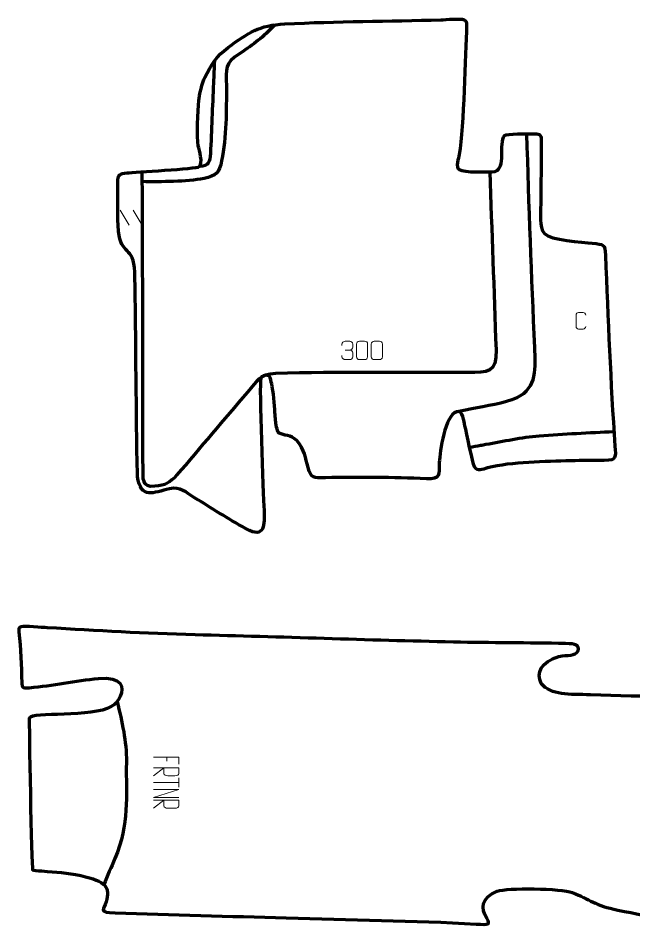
# Model space of a CAD drawing. Header units: millimetres. Extents: x -121 to 1372, y -4 to 1946.
# Drawn here: x -121 to 626, y 770 to 1870 of the extents above; entities that cross this region are included whole.
import ezdxf

# ---------------------------------------------------------------- set-up
doc = ezdxf.new("R2010")
doc.units = ezdxf.units.MM
for name, color, linetype in [('3_layer 1', 7, 'Continuous'), ('3_layer 2', 7, 'Continuous'), ('3_layer 3', 7, 'Continuous'), ('TOYOTA_FORTUNER_4_layer 2', 7, 'Continuous'), ('TOYOTA_FORTUNER_4_layer 3', 7, 'Continuous')]:
    doc.layers.add(name, color=color, linetype=linetype)

msp = doc.modelspace()

# ---------------------------------------------------------------- linework, layer by layer
at = {"layer": '3_layer 1', "color": 250, "lineweight": 9}
for points in [[(2.7, 1637.5), (2.7, 1637.5), (13.8, 1619.1), (13.8, 1619.1)], [(18.6, 1637.5), (18.6, 1637.5), (29.7, 1619.1), (29.7, 1619.1)], [(275.9, 1467.7), (275.9, 1467.7), (281.4, 1467.7), (281.4, 1467.7)]]:
    msp.add_open_spline(points, degree=3, dxfattribs=at)
for points, knots in [([(567.5, 1496.3), (567.4, 1494.4), (566, 1493.2), (564.3, 1493.2), (564.3, 1493.2), (562.4, 1493.2), (560.6, 1493.2), (558.7, 1493.2), (558.7, 1493.2), (557.1, 1493.1), (555.6, 1494.6), (555.6, 1496.2), (555.6, 1496.2), (555.6, 1500.9), (555.6, 1505.5), (555.6, 1510.1), (555.6, 1510.1), (555.6, 1511.8), (557, 1513.2), (558.7, 1513.2), (558.7, 1513.2), (560.6, 1513.2), (562.4, 1513.2), (564.3, 1513.2), (564.3, 1513.2), (565.9, 1513.2), (567.5, 1512), (567.5, 1510.1)], [0, 0, 0, 0, 0.125, 0.125, 0.125, 0.125, 0.25, 0.25, 0.25, 0.25, 0.375, 0.375, 0.375, 0.375, 0.5, 0.5, 0.5, 0.5, 0.625, 0.625, 0.625, 0.625, 0.75, 0.75, 0.75, 0.75, 1, 1, 1, 1]), ([(271.6, 1473.3), (271.6, 1473.3), (271.6, 1474.9), (271.6, 1474.9), (271.6, 1474.9), (271.6, 1476.5), (274, 1478.4), (275.9, 1478.4), (275.9, 1478.4), (277.7, 1478.4), (279.6, 1478.4), (281.4, 1478.4), (281.4, 1478.4), (283.4, 1478.4), (284.8, 1476.7), (284.8, 1475), (284.8, 1475), (284.8, 1473.7), (284.8, 1472.4), (284.8, 1471.2), (284.8, 1471.2), (284.8, 1469.7), (283.4, 1467.7), (281.4, 1467.7), (281.4, 1467.7), (283.4, 1467.7), (284.8, 1466.1), (284.9, 1464.2), (284.9, 1464.2), (284.9, 1462.6), (284.9, 1461), (284.9, 1459.4), (284.9, 1459.4), (284.9, 1457.6), (283, 1456), (281.4, 1456), (281.4, 1456), (279.5, 1456), (277.7, 1456), (275.9, 1456), (275.9, 1456), (273.9, 1456), (271.6, 1458.2), (271.6, 1459.5), (271.6, 1459.5), (271.6, 1459.5), (271.6, 1461.2), (271.6, 1461.2)], [0, 0, 0, 0, 0.076923, 0.076923, 0.076923, 0.076923, 0.153846, 0.153846, 0.153846, 0.153846, 0.230769, 0.230769, 0.230769, 0.230769, 0.307692, 0.307692, 0.307692, 0.307692, 0.384615, 0.384615, 0.384615, 0.384615, 0.461538, 0.461538, 0.461538, 0.461538, 0.538462, 0.538462, 0.538462, 0.538462, 0.615385, 0.615385, 0.615385, 0.615385, 0.692308, 0.692308, 0.692308, 0.692308, 0.769231, 0.769231, 0.769231, 0.769231, 0.846154, 0.846154, 0.846154, 0.846154, 1, 1, 1, 1]), ([(292.9, 1478.4), (295.1, 1478.4), (297.2, 1478.4), (299.3, 1478.4), (299.3, 1478.4), (301.1, 1478.4), (302.9, 1477.1), (302.9, 1474.9), (302.9, 1474.9), (302.9, 1469.7), (302.9, 1464.6), (302.9, 1459.4), (302.9, 1459.4), (302.8, 1457.3), (301.3, 1456), (299.3, 1456), (299.3, 1456), (297.2, 1456), (295.1, 1456), (292.9, 1456), (292.9, 1456), (291.2, 1455.9), (289.4, 1457.6), (289.4, 1459.4), (289.4, 1459.4), (289.4, 1464.6), (289.4, 1469.8), (289.4, 1474.9), (289.4, 1474.9), (289.4, 1476.8), (291, 1478.4), (292.9, 1478.4)], [0, 0, 0, 0, 0.111111, 0.111111, 0.111111, 0.111111, 0.222222, 0.222222, 0.222222, 0.222222, 0.333333, 0.333333, 0.333333, 0.333333, 0.444444, 0.444444, 0.444444, 0.444444, 0.555556, 0.555556, 0.555556, 0.555556, 0.666667, 0.666667, 0.666667, 0.666667, 0.777778, 0.777778, 0.777778, 0.777778, 1, 1, 1, 1]), ([(310.9, 1478.4), (313, 1478.4), (315.1, 1478.4), (317.2, 1478.4), (317.2, 1478.4), (319, 1478.4), (320.8, 1477.1), (320.8, 1474.9), (320.8, 1474.9), (320.8, 1469.7), (320.8, 1464.6), (320.8, 1459.4), (320.8, 1459.4), (320.7, 1457.3), (319.2, 1456), (317.2, 1456), (317.2, 1456), (315.1, 1456), (313, 1456), (310.8, 1456), (310.8, 1456), (309.1, 1455.9), (307.3, 1457.6), (307.3, 1459.4), (307.3, 1459.4), (307.3, 1464.6), (307.3, 1469.8), (307.3, 1474.9), (307.3, 1474.9), (307.3, 1476.8), (308.9, 1478.4), (310.9, 1478.4)], [0, 0, 0, 0, 0.111111, 0.111111, 0.111111, 0.111111, 0.222222, 0.222222, 0.222222, 0.222222, 0.333333, 0.333333, 0.333333, 0.333333, 0.444444, 0.444444, 0.444444, 0.444444, 0.555556, 0.555556, 0.555556, 0.555556, 0.666667, 0.666667, 0.666667, 0.666667, 0.777778, 0.777778, 0.777778, 0.777778, 1, 1, 1, 1])]:
    msp.add_open_spline(points, degree=3, knots=knots, dxfattribs=at)
at = {"layer": '3_layer 2', "color": 142, "lineweight": 158}
for points, knots in [([(190.4, 1862.3), (175.1, 1846.5), (166, 1839.5), (147.9, 1827.5), (147.9, 1827.5), (128.4, 1814.5), (131.7, 1810.1), (131.7, 1788.3), (131.7, 1788.3), (131.7, 1758.4), (131.7, 1726.6), (125.9, 1697.2), (125.9, 1697.2), (123.1, 1682.7), (119.4, 1678.9), (104.6, 1675.9), (104.6, 1675.9), (82.9, 1671.5), (52.9, 1671.8), (29.7, 1672)], [0, 0, 0, 0, 0.166667, 0.166667, 0.166667, 0.166667, 0.333333, 0.333333, 0.333333, 0.333333, 0.5, 0.5, 0.5, 0.5, 0.666667, 0.666667, 0.666667, 0.666667, 1, 1, 1, 1]), ([(117.2, 1818.4), (116.8, 1809.5), (116.4, 1800.6), (116, 1791.7), (116, 1791.7), (114.7, 1763.1), (113.7, 1734.5), (112.3, 1706), (112.3, 1706), (111.8, 1696), (110.1, 1690.6), (99.6, 1690.2), (99.6, 1690.2), (99.6, 1690.2), (98.8, 1690.2), (98.8, 1690.2)], [0, 0, 0, 0, 0.2, 0.2, 0.2, 0.2, 0.4, 0.4, 0.4, 0.4, 0.6, 0.6, 0.6, 0.6, 1, 1, 1, 1]), ([(495.7, 1730.1), (498, 1643.5), (501.4, 1557.1), (505.1, 1470.5), (505.1, 1470.5), (506.1, 1447.2), (508.6, 1421.3), (483.7, 1409.7), (483.7, 1409.7), (469.1, 1402.9), (445.7, 1399.8), (429.3, 1396.3), (429.3, 1396.3), (424.1, 1395.1), (418.9, 1394), (413.7, 1392.9)], [0, 0, 0, 0, 0.2, 0.2, 0.2, 0.2, 0.4, 0.4, 0.4, 0.4, 0.6, 0.6, 0.6, 0.6, 1, 1, 1, 1]), ([(451, 1683.9), (453.5, 1612), (456.2, 1540.1), (458.6, 1468.1), (458.6, 1468.1), (459.3, 1439.3), (449.7, 1440.5), (424, 1440.3), (424, 1440.3), (346.5, 1439.9), (268.9, 1441.4), (191.4, 1439.2), (191.4, 1439.2), (171.1, 1438), (169.5, 1430.5), (157.2, 1416.4), (157.2, 1416.4), (128.3, 1383.3), (100.4, 1349.3), (71.6, 1316.1), (71.6, 1316.1), (63.2, 1306.4), (57.9, 1303.6), (45.1, 1302.3), (45.1, 1302.3), (28.8, 1300.6), (30.8, 1312), (30.6, 1324.5), (30.6, 1324.5), (30.2, 1381), (30.4, 1437.7), (30.3, 1494.2), (30.3, 1494.2), (30.1, 1553.7), (30.2, 1613.4), (29.7, 1672.8), (29.7, 1672.8), (29.7, 1676.6), (29.5, 1680.4), (29.4, 1684.1)], [0, 0, 0, 0, 0.090909, 0.090909, 0.090909, 0.090909, 0.181818, 0.181818, 0.181818, 0.181818, 0.272727, 0.272727, 0.272727, 0.272727, 0.363636, 0.363636, 0.363636, 0.363636, 0.454545, 0.454545, 0.454545, 0.454545, 0.545455, 0.545455, 0.545455, 0.545455, 0.636364, 0.636364, 0.636364, 0.636364, 0.727273, 0.727273, 0.727273, 0.727273, 0.818182, 0.818182, 0.818182, 0.818182, 1, 1, 1, 1]), ([(601.6, 1368.5), (571.7, 1366.8), (540.9, 1365.8), (511.1, 1363.3), (511.1, 1363.3), (489.7, 1361.4), (467.7, 1356.6), (446.4, 1352.9), (446.4, 1352.9), (444.2, 1352.5), (442, 1352.1), (439.8, 1351.7), (439.8, 1351.7), (435.4, 1350.9), (430.9, 1350.2), (426.5, 1349.4)], [0, 0, 0, 0, 0.2, 0.2, 0.2, 0.2, 0.4, 0.4, 0.4, 0.4, 0.6, 0.6, 0.6, 0.6, 1, 1, 1, 1])]:
    msp.add_open_spline(points, degree=3, knots=knots, dxfattribs=at)
at = {"layer": '3_layer 3', "color": 242, "lineweight": 158}
msp.add_open_spline([(105.4, 1798.3), (102.8, 1792.8), (98.6, 1776.4), (98.3, 1770.3), (98.3, 1770.3), (97.6, 1758.2), (95.3, 1725.9), (97.5, 1715.6), (97.5, 1715.6), (98.7, 1710), (103.8, 1694.4), (98.8, 1690.2), (98.8, 1690.2), (96, 1687.9), (19.5, 1683.1), (11.3, 1682.7), (11.3, 1682.7), (1.8, 1682.2), (0.5, 1679.5), (0.2, 1674.5), (0.2, 1674.5), (0.1, 1672.7), (0, 1670.5), (0, 1668.1), (0, 1668.1), (0, 1649.9), (-0.2, 1629.7), (0.8, 1611.8), (0.8, 1611.8), (4, 1582.4), (19.4, 1594.2), (20.5, 1562.3), (20.5, 1562.3), (21.9, 1518.1), (21.5, 1473.5), (22.3, 1429.2), (22.3, 1429.2), (22.8, 1390.8), (22.7, 1352.4), (24, 1314), (24, 1314), (27.9, 1286.2), (43.1, 1294.7), (62.8, 1299.3), (62.8, 1299.3), (75.9, 1302), (82.6, 1295.1), (93.2, 1288.5), (93.2, 1288.5), (113.3, 1275.8), (134, 1262.9), (154.7, 1251.2), (154.7, 1251.2), (154.7, 1251.2), (155.8, 1250.6), (155.8, 1250.6), (155.8, 1250.6), (178.6, 1238), (178.1, 1256.3), (177.3, 1273.5), (177.3, 1273.5), (176.6, 1292.2), (170.8, 1426.4), (173.5, 1433.5), (173.5, 1433.5), (174.8, 1436.8), (180.6, 1438.4), (183.9, 1435.4), (183.9, 1435.4), (185.5, 1434), (186, 1429.2), (186.6, 1426.5), (186.6, 1426.5), (188.8, 1417.7), (189.8, 1401.3), (190.6, 1391.7), (190.6, 1391.7), (190.8, 1388.5), (191.1, 1385.4), (191.4, 1382.3), (191.4, 1382.3), (191.8, 1378.9), (192.8, 1369.3), (195.6, 1367), (195.6, 1367), (206.5, 1362.1), (211.1, 1365.9), (220.1, 1354.2), (220.1, 1354.2), (228.2, 1341.9), (227.9, 1333.4), (232.2, 1320.5), (232.2, 1320.5), (235.4, 1310.7), (242.7, 1312.6), (251.7, 1312.8), (251.7, 1312.8), (293.1, 1313.6), (333, 1313.3), (374.3, 1311.4), (374.3, 1311.4), (392, 1311.1), (389.3, 1315.6), (389.8, 1331.4), (389.8, 1331.4), (390.5, 1344.6), (396.5, 1388.5), (411, 1392.8), (411, 1392.8), (418.2, 1395), (420, 1380.8), (421, 1375.9), (421, 1375.9), (422.7, 1367.7), (430.1, 1330.7), (432.6, 1325.8), (432.6, 1325.8), (435.9, 1319.3), (442.3, 1323.1), (448.2, 1324.8), (448.2, 1324.8), (478.1, 1332), (518.2, 1332.4), (549.3, 1333.3), (549.3, 1333.3), (563, 1333.6), (576.2, 1333.7), (589.9, 1333.6), (589.9, 1333.6), (605.1, 1334.1), (603.8, 1337.4), (602.8, 1351.1), (602.8, 1351.1), (597.5, 1428.2), (594.4, 1505.6), (591.3, 1582.8), (591.3, 1582.8), (590.7, 1596.8), (589.2, 1595.7), (575.3, 1597.3), (575.3, 1597.3), (563.9, 1598.6), (524, 1601.2), (517.3, 1608.9), (517.3, 1608.9), (510.6, 1616.6), (512.6, 1634.5), (512.8, 1644.2), (512.8, 1644.2), (512.8, 1654.4), (514.1, 1723.2), (513, 1726.9), (513, 1726.9), (511.8, 1730.9), (505.4, 1730.1), (501.7, 1730.1), (501.7, 1730.1), (496.3, 1730), (472.1, 1730.5), (469, 1727.9), (469, 1727.9), (461.8, 1718.3), (471, 1688), (457.6, 1684.5), (457.6, 1684.5), (450.5, 1683.3), (419.2, 1683.1), (413.9, 1686.6), (413.9, 1686.6), (409.1, 1689.8), (413.4, 1700.2), (414.1, 1705.1), (414.1, 1705.1), (419.2, 1739.8), (421.8, 1825), (422.9, 1861.5), (422.9, 1861.5), (423, 1864.9), (422.5, 1867.2), (419.8, 1868.4), (419.8, 1868.4), (415.3, 1870.4), (398.1, 1868.5), (391.8, 1868.4), (391.8, 1868.4), (328.9, 1866.5), (265.3, 1866.7), (202.7, 1863.4), (202.7, 1863.4), (171.1, 1861.7), (158.4, 1852.9), (133.8, 1834.8), (133.8, 1834.8), (119.9, 1824.6), (112.9, 1813.5), (105.4, 1798.3)], degree=3, knots=[0, 0, 0, 0, 0.02, 0.02, 0.02, 0.02, 0.04, 0.04, 0.04, 0.04, 0.06, 0.06, 0.06, 0.06, 0.08, 0.08, 0.08, 0.08, 0.1, 0.1, 0.1, 0.1, 0.12, 0.12, 0.12, 0.12, 0.14, 0.14, 0.14, 0.14, 0.16, 0.16, 0.16, 0.16, 0.18, 0.18, 0.18, 0.18, 0.2, 0.2, 0.2, 0.2, 0.22, 0.22, 0.22, 0.22, 0.24, 0.24, 0.24, 0.24, 0.26, 0.26, 0.26, 0.26, 0.28, 0.28, 0.28, 0.28, 0.3, 0.3, 0.3, 0.3, 0.32, 0.32, 0.32, 0.32, 0.34, 0.34, 0.34, 0.34, 0.36, 0.36, 0.36, 0.36, 0.38, 0.38, 0.38, 0.38, 0.4, 0.4, 0.4, 0.4, 0.42, 0.42, 0.42, 0.42, 0.44, 0.44, 0.44, 0.44, 0.46, 0.46, 0.46, 0.46, 0.48, 0.48, 0.48, 0.48, 0.5, 0.5, 0.5, 0.5, 0.52, 0.52, 0.52, 0.52, 0.54, 0.54, 0.54, 0.54, 0.56, 0.56, 0.56, 0.56, 0.58, 0.58, 0.58, 0.58, 0.6, 0.6, 0.6, 0.6, 0.62, 0.62, 0.62, 0.62, 0.64, 0.64, 0.64, 0.64, 0.66, 0.66, 0.66, 0.66, 0.68, 0.68, 0.68, 0.68, 0.7, 0.7, 0.7, 0.7, 0.72, 0.72, 0.72, 0.72, 0.74, 0.74, 0.74, 0.74, 0.76, 0.76, 0.76, 0.76, 0.78, 0.78, 0.78, 0.78, 0.8, 0.8, 0.8, 0.8, 0.82, 0.82, 0.82, 0.82, 0.84, 0.84, 0.84, 0.84, 0.86, 0.86, 0.86, 0.86, 0.88, 0.88, 0.88, 0.88, 0.9, 0.9, 0.9, 0.9, 0.92, 0.92, 0.92, 0.92, 0.94, 0.94, 0.94, 0.94, 0.96, 0.96, 0.96, 0.96, 1, 1, 1, 1], dxfattribs=at)
at = {"layer": 'TOYOTA_FORTUNER_4_layer 2', "color": 140, "lineweight": 158}
msp.add_open_spline([(-0.7, 1041.2), (5.1, 1016.1), (10.7, 993.2), (10.4, 967.7), (10.4, 967.7), (9.8, 925.3), (14.3, 893.1), (-3.5, 850.7), (-3.5, 850.7), (-7.9, 840.1), (-12.7, 829.6), (-16.9, 819)], degree=3, knots=[0, 0, 0, 0, 0.25, 0.25, 0.25, 0.25, 0.5, 0.5, 0.5, 0.5, 1, 1, 1, 1], dxfattribs=at)
at = {"layer": 'TOYOTA_FORTUNER_4_layer 3', "color": 242, "lineweight": 158}
msp.add_open_spline([(771.1, 794.4), (755.9, 789.8), (729.2, 786.7), (711.8, 783.5), (711.8, 783.5), (662.2, 774.6), (652.2, 779.3), (606.2, 788.2), (606.2, 788.2), (578.9, 793.5), (572.4, 801.2), (551.1, 809.4), (551.1, 809.4), (538, 814.5), (471.6, 815.6), (460, 810.9), (460, 810.9), (440.2, 802.8), (440.3, 790.3), (447.5, 778.2), (447.5, 778.2), (452.3, 770.2), (449.9, 770.3), (434.5, 771.2), (434.5, 771.2), (358.7, 775.5), (280.6, 776.3), (204.3, 778.6), (204.3, 778.6), (135.1, 780.7), (65.9, 782.6), (-3.3, 784.7), (-3.3, 784.7), (-24.4, 785.3), (-16.8, 788.9), (-14.1, 798.2), (-14.1, 798.2), (-9.2, 815.1), (-13.6, 823.3), (-44.7, 829.9), (-44.7, 829.9), (-62.6, 833.6), (-73.8, 834.3), (-92.5, 835.6), (-92.5, 835.6), (-97.3, 835.9), (-102.4, 835.8), (-103.3, 837.1), (-103.3, 837.1), (-104.7, 838.8), (-107.8, 1019.9), (-107.3, 1021), (-107.3, 1021), (-104.1, 1028.8), (-30.9, 1021.6), (-8, 1035), (-8, 1035), (-2.1, 1038.5), (1, 1042.7), (3, 1047.3), (3, 1047.3), (7.9, 1058.4), (5.5, 1071.7), (-23.3, 1069.2), (-23.3, 1069.2), (-51.8, 1066.7), (-78.7, 1060.4), (-107.3, 1057.9), (-107.3, 1057.9), (-116.8, 1057.1), (-116, 1059), (-116.2, 1064), (-116.2, 1064), (-117.3, 1084.8), (-117.8, 1105.1), (-119.8, 1125.9), (-119.8, 1125.9), (-119.9, 1127.5), (-120.8, 1131.4), (-117.2, 1132), (-117.2, 1132), (-112.8, 1132.8), (-91.7, 1131), (-85.5, 1130.7), (-85.5, 1130.7), (-25.1, 1127.2), (32.9, 1123.6), (93.8, 1122.1), (93.8, 1122.1), (198.1, 1119.5), (302.6, 1115.6), (406.9, 1113.3), (406.9, 1113.3), (452.3, 1112.3), (497.7, 1112.4), (543, 1111.5), (543, 1111.5), (555.7, 1111.3), (560.2, 1109.9), (558.1, 1102.5), (558.1, 1102.5), (555.4, 1096.2), (544.9, 1098), (534.9, 1095.8), (534.9, 1095.8), (512.5, 1089), (507.4, 1075.8), (513.3, 1063.1), (513.3, 1063.1), (525.5, 1048.3), (547.4, 1050.1), (573.2, 1049.3), (573.2, 1049.3), (638.8, 1047.4), (704.7, 1045.6), (770.2, 1043.4), (770.2, 1043.4), (789.2, 1042.8), (788.1, 1041.3), (787.3, 1031.3), (787.3, 1031.3), (785.6, 1008.8), (779.2, 797), (771.1, 794.4)], degree=3, knots=[0, 0, 0, 0, 0.03125, 0.03125, 0.03125, 0.03125, 0.0625, 0.0625, 0.0625, 0.0625, 0.09375, 0.09375, 0.09375, 0.09375, 0.125, 0.125, 0.125, 0.125, 0.15625, 0.15625, 0.15625, 0.15625, 0.1875, 0.1875, 0.1875, 0.1875, 0.21875, 0.21875, 0.21875, 0.21875, 0.25, 0.25, 0.25, 0.25, 0.28125, 0.28125, 0.28125, 0.28125, 0.3125, 0.3125, 0.3125, 0.3125, 0.34375, 0.34375, 0.34375, 0.34375, 0.375, 0.375, 0.375, 0.375, 0.40625, 0.40625, 0.40625, 0.40625, 0.4375, 0.4375, 0.4375, 0.4375, 0.46875, 0.46875, 0.46875, 0.46875, 0.5, 0.5, 0.5, 0.5, 0.53125, 0.53125, 0.53125, 0.53125, 0.5625, 0.5625, 0.5625, 0.5625, 0.59375, 0.59375, 0.59375, 0.59375, 0.625, 0.625, 0.625, 0.625, 0.65625, 0.65625, 0.65625, 0.65625, 0.6875, 0.6875, 0.6875, 0.6875, 0.71875, 0.71875, 0.71875, 0.71875, 0.75, 0.75, 0.75, 0.75, 0.78125, 0.78125, 0.78125, 0.78125, 0.8125, 0.8125, 0.8125, 0.8125, 0.84375, 0.84375, 0.84375, 0.84375, 0.875, 0.875, 0.875, 0.875, 0.90625, 0.90625, 0.90625, 0.90625, 0.9375, 0.9375, 0.9375, 0.9375, 1, 1, 1, 1], dxfattribs=at)
at = {"layer": 'TOYOTA_FORTUNER_4_layer 3', "color": 250, "lineweight": 9}
for points, knots in [([(73.9, 965), (73.9, 965), (73.9, 973.5), (73.9, 973.5), (73.9, 973.5), (73.9, 973.5), (43.5, 973.5), (43.5, 973.5)], [0, 0, 0, 0, 0.333333, 0.333333, 0.333333, 0.333333, 1, 1, 1, 1]), ([(43.5, 960.9), (43.5, 960.9), (73.9, 960.9), (73.9, 960.9), (73.9, 960.9), (73.9, 958.5), (73.9, 956.2), (73.9, 953.8), (73.9, 953.8), (73.9, 952.3), (72.1, 951.2), (69.2, 951.2), (69.2, 951.2), (66.7, 951.2), (63, 951.2), (60.5, 951.2), (60.5, 951.2), (58.2, 951.2), (55.9, 952.4), (55.8, 953.8), (55.8, 953.8), (55.8, 953.8), (55.8, 960.9), (55.8, 960.9), (55.8, 960.9), (55.8, 960.9), (43.5, 951.2), (43.5, 951.2)], [0, 0, 0, 0, 0.125, 0.125, 0.125, 0.125, 0.25, 0.25, 0.25, 0.25, 0.375, 0.375, 0.375, 0.375, 0.5, 0.5, 0.5, 0.5, 0.625, 0.625, 0.625, 0.625, 0.75, 0.75, 0.75, 0.75, 1, 1, 1, 1]), ([(43.5, 934.5), (43.5, 934.5), (73.9, 934.5), (73.9, 934.5), (73.9, 934.5), (73.9, 934.5), (43.5, 924.9), (43.5, 924.9), (43.5, 924.9), (43.5, 924.9), (73.9, 924.9), (73.9, 924.9)], [0, 0, 0, 0, 0.25, 0.25, 0.25, 0.25, 0.5, 0.5, 0.5, 0.5, 1, 1, 1, 1]), ([(43.5, 921.4), (43.5, 921.4), (73.9, 921.4), (73.9, 921.4), (73.9, 921.4), (73.9, 919), (73.9, 916.6), (73.9, 914.3), (73.9, 914.3), (73.9, 912.7), (72.1, 911.7), (69.2, 911.7), (69.2, 911.7), (66.7, 911.7), (63, 911.7), (60.5, 911.7), (60.5, 911.7), (58.2, 911.7), (55.9, 912.9), (55.8, 914.2), (55.8, 914.2), (55.8, 914.2), (55.8, 921.4), (55.8, 921.4), (55.8, 921.4), (55.8, 921.4), (43.5, 911.7), (43.5, 911.7)], [0, 0, 0, 0, 0.125, 0.125, 0.125, 0.125, 0.25, 0.25, 0.25, 0.25, 0.375, 0.375, 0.375, 0.375, 0.5, 0.5, 0.5, 0.5, 0.625, 0.625, 0.625, 0.625, 0.75, 0.75, 0.75, 0.75, 1, 1, 1, 1])]:
    msp.add_open_spline(points, degree=3, knots=knots, dxfattribs=at)
for points in [[(59.5, 973.5), (59.5, 973.5), (59.5, 968.8), (59.5, 968.8)], [(73.9, 948.5), (73.9, 948.5), (73.9, 937.3), (73.9, 937.3)], [(43.5, 942.9), (43.5, 942.9), (73.9, 942.9), (73.9, 942.9)]]:
    msp.add_open_spline(points, degree=3, dxfattribs=at)

doc.saveas('drawing.dxf')
